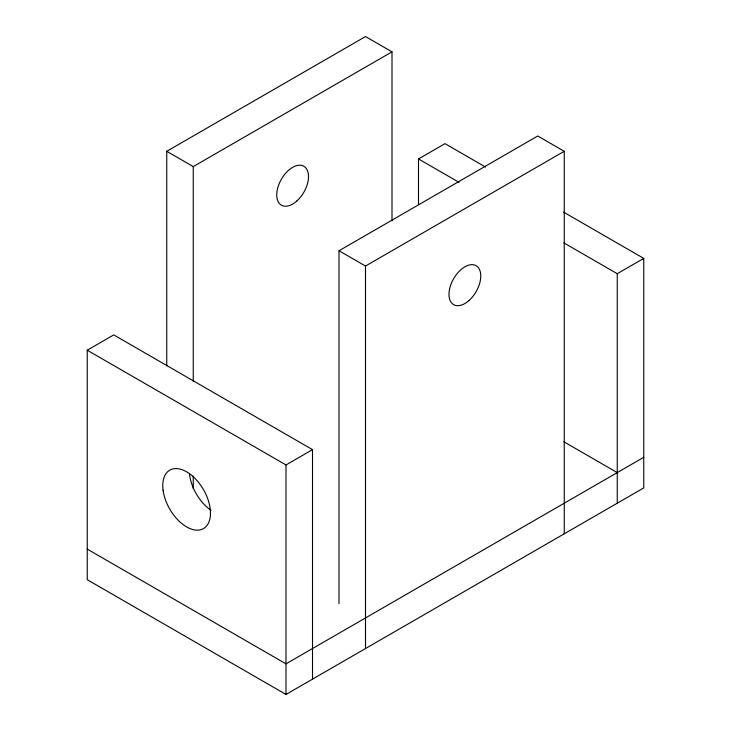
<?xml version="1.0" encoding="UTF-8"?>
<svg xmlns="http://www.w3.org/2000/svg" width="731" height="731" viewBox="0 0 731 731"><rect width="100%" height="100%" fill="white"/><g stroke="black" fill="none" stroke-linecap="round" stroke-linejoin="round"><path stroke-width="1.1" d="M166.75 365.957L166.75 151.299L365.5 36.55L391.999 51.846L391.999 220.835M166.75 151.299L193.249 166.595L391.999 51.846M563.656 212.154L643.755 258.399L643.755 487.906L285.995 694.45L87.245 579.701L87.245 350.204L113.744 334.899L312.502 449.647L312.502 679.154M418.498 204.625L418.498 158.947L445.005 143.651L485.539 167.061M339.001 603.559L339.001 250.751L537.751 136.003L564.25 151.299L564.25 533.804M339.001 250.751L365.5 266.047L564.25 151.299M87.245 350.204L285.995 464.953L312.502 449.647M563.857 242.875L617.256 273.705L643.755 258.399M643.755 457.304L285.995 663.849L87.245 549.1M418.498 158.947L459.041 182.357M563.857 441.771L617.256 472.601M617.256 273.705L617.256 503.202M365.5 266.047L365.5 648.552M285.995 464.953L285.995 694.45M193.249 166.595L193.249 381.253M193.249 476.027L193.249 488.582M210.976 510.265A33.727 19.472 60 0 1 189.448 473.725M468.991 300.532A22.487 12.984 -60 0 0 476.119 265.7A22.487 12.984 -60 0 0 449.519 289.293A22.487 12.984 -60 0 0 468.991 300.532M296.74 201.08A22.487 12.984 -60 0 0 303.868 166.248A22.487 12.984 -60 0 0 277.268 189.841A22.487 12.984 -60 0 0 296.74 201.08M163.068 490.117A33.727 19.472 60 0 0 201.655 529.436A33.727 19.472 60 0 0 195.14 478.567A33.727 19.472 60 0 0 163.068 490.117"/></g></svg>
